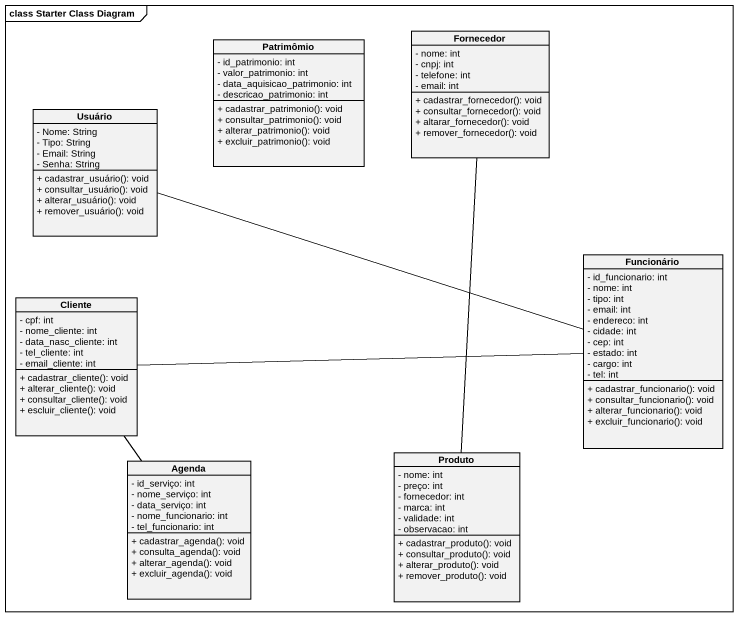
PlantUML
@startuml
mainframe class Starter Class Diagram
hide circle
hide empty members
skinparam classAttributeIconSize 0
class Fornecedor {
  - nome: int
  - cnpj: int
  - telefone: int
  - email: int
  + cadastrar_fornecedor(): void
  + consultar_fornecedor(): void
  + altarar_fornecedor(): void
  + remover_fornecedor(): void
}
class Patrimômio {
  - id_patrimonio: int
  - valor_patrimonio: int
  - data_aquisicao_patrimonio: int
  - descricao_patrimonio: int
  + cadastrar_patrimonio(): void
  + consultar_patrimonio(): void
  + alterar_patrimonio(): void
  + excluir_patrimonio(): void
}
class Usuário {
  - Nome: String
  - Tipo: String
  - Email: String
  - Senha: String
  + cadastrar_usuário(): void
  + consultar_usuário(): void
  + alterar_usuário(): void
  + remover_usuário(): void
}
class Funcionário {
  - id_funcionario: int
  - nome: int
  - tipo: int
  - email: int
  - endereco: int
  - cidade: int
  - cep: int
  - estado: int
  - cargo: int
  - tel: int
  + cadastrar_funcionario(): void
  + consultar_funcionario(): void
  + alterar_funcionario(): void
  + excluir_funcionario(): void
}
class Cliente {
  - cpf: int
  - nome_cliente: int
  - data_nasc_cliente: int
  - tel_cliente: int
  - email_cliente: int
  + cadastrar_cliente(): void
  + alterar_cliente(): void
  + consultar_cliente(): void
  + escluir_cliente(): void
}
class Produto {
  - nome: int
  - preço: int
  - fornecedor: int
  - marca: int
  - validade: int
  - observacao: int
  + cadastrar_produto(): void
  + consultar_produto(): void
  + alterar_produto(): void
  + remover_produto(): void
}
class Agenda {
  - id_serviço: int
  - nome_serviço: int
  - data_serviço: int
  - nome_funcionario: int
  - tel_funcionario: int
  + cadastrar_agenda(): void
  + consulta_agenda(): void
  + alterar_agenda(): void
  + excluir_agenda(): void
}
Usuário -right- Funcionário
Funcionário -left- Cliente
Produto -up- Fornecedor
Agenda -up- Cliente
@enduml
